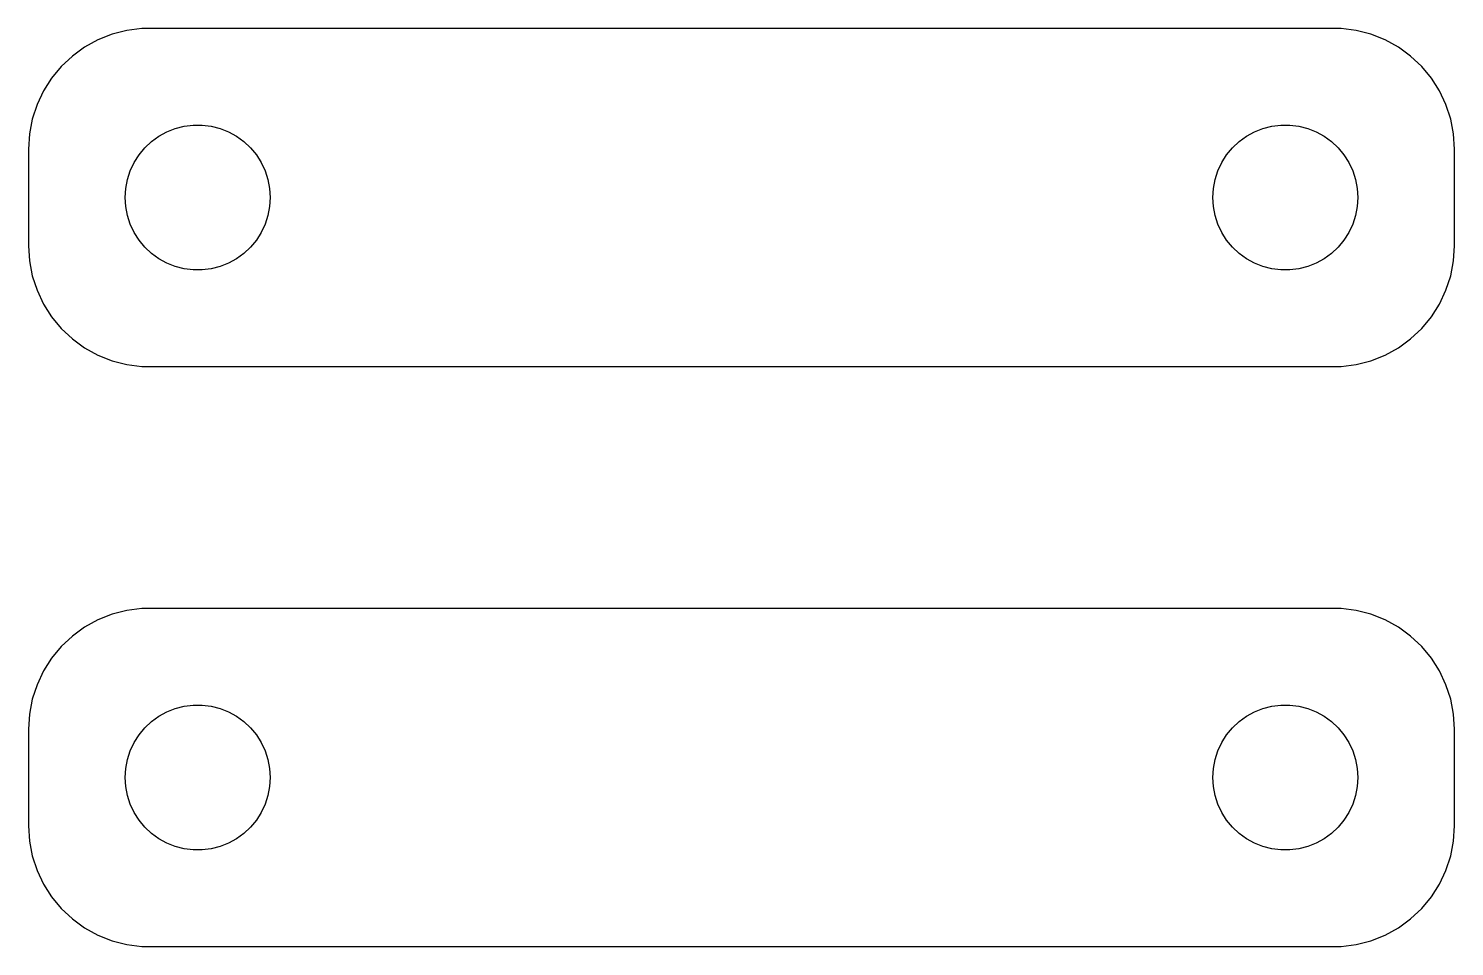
# Model space of a CAD drawing. Header units: metres. Extents: x -29.5 to 29.5, y 17 to 55.
import ezdxf

# ---------------------------------------------------------------- set-up
doc = ezdxf.new("R2010")
doc.units = ezdxf.units.M

msp = doc.modelspace()

# ---------------------------------------------------------------- linework, layer by layer
for p, q in [((-25.4369, 54.9114), (-26.0451, 54.7553)), ((-24.8139, 54.9901), (-25.4369, 54.9114)), ((24.8139, 54.9901), (-24.8139, 54.9901)), ((25.4369, 54.9114), (24.8139, 54.9901)), ((26.0451, 54.7553), (25.4369, 54.9114)), ((-26.6289, 54.5241), (-27.1791, 54.2216)), ((-26.0451, 54.7553), (-26.6289, 54.5241)), ((26.6289, 54.5241), (26.0451, 54.7553)), ((27.1791, 54.2216), (26.6289, 54.5241)), ((-27.6871, 53.8526), (-28.1448, 53.4227)), ((-27.1791, 54.2216), (-27.6871, 53.8526)), ((27.6871, 53.8526), (27.1791, 54.2216)), ((28.1448, 53.4227), (27.6871, 53.8526)), ((-28.1448, 53.4227), (-28.5451, 52.9389)), ((28.5451, 52.9389), (28.1448, 53.4227)), ((-28.5451, 52.9389), (-28.8815, 52.4088)), ((28.8815, 52.4088), (28.5451, 52.9389)), ((-28.8815, 52.4088), (-29.1489, 51.8406)), ((29.1489, 51.8406), (28.8815, 52.4088)), ((-29.1489, 51.8406), (-29.3429, 51.2434)), ((29.3429, 51.2434), (29.1489, 51.8406)), ((-29.3429, 51.2434), (-29.4606, 50.6267)), ((-23.7773, 50.7145), (-23.427, 50.8532)), ((-23.427, 50.8532), (-23.0621, 50.9469)), ((-23.0621, 50.9469), (-22.6884, 50.9941)), ((-22.6884, 50.9941), (-22.3116, 50.9941)), ((-22.3116, 50.9941), (-21.9379, 50.9469)), ((-21.9379, 50.9469), (-21.5729, 50.8532)), ((-21.5729, 50.8532), (-21.2227, 50.7145)), ((21.2227, 50.7145), (21.5729, 50.8532)), ((21.5729, 50.8532), (21.9379, 50.9469)), ((21.9379, 50.9469), (22.3116, 50.9941)), ((22.3116, 50.9941), (22.6884, 50.9941)), ((22.6884, 50.9941), (23.0621, 50.9469)), ((23.0621, 50.9469), (23.427, 50.8532)), ((23.427, 50.8532), (23.7773, 50.7145)), ((29.4606, 50.6267), (29.3429, 51.2434)), ((-29.4606, 50.6267), (-29.5, 50)), ((-24.6869, 50.0536), (-24.4123, 50.3115)), ((-24.4123, 50.3115), (-24.1075, 50.533)), ((-24.1075, 50.533), (-23.7773, 50.7145)), ((-21.2227, 50.7145), (-20.8925, 50.533)), ((-20.8925, 50.533), (-20.5877, 50.3115)), ((-20.5877, 50.3115), (-20.3131, 50.0536)), ((20.3131, 50.0536), (20.5877, 50.3115)), ((20.5877, 50.3115), (20.8925, 50.533)), ((20.8925, 50.533), (21.2227, 50.7145)), ((23.7773, 50.7145), (24.1075, 50.533)), ((24.1075, 50.533), (24.4123, 50.3115)), ((24.4123, 50.3115), (24.6869, 50.0536)), ((29.5, 50), (29.4606, 50.6267)), ((-29.5, 50), (-29.5, 46)), ((-25.1289, 49.4453), (-24.927, 49.7634)), ((-24.927, 49.7634), (-24.6869, 50.0536)), ((-20.3131, 50.0536), (-20.0729, 49.7634)), ((-20.0729, 49.7634), (-19.8711, 49.4453)), ((19.8711, 49.4453), (20.0729, 49.7634)), ((20.0729, 49.7634), (20.3131, 50.0536)), ((24.6869, 50.0536), (24.927, 49.7634)), ((24.927, 49.7634), (25.1289, 49.4453)), ((29.5, 46), (29.5, 50)), ((-25.4057, 48.7461), (-25.2893, 49.1044)), ((-25.2893, 49.1044), (-25.1289, 49.4453)), ((-19.8711, 49.4453), (-19.7107, 49.1044)), ((-19.7107, 49.1044), (-19.5942, 48.7461)), ((19.5942, 48.7461), (19.7107, 49.1044)), ((19.7107, 49.1044), (19.8711, 49.4453)), ((25.1289, 49.4453), (25.2893, 49.1044)), ((25.2893, 49.1044), (25.4057, 48.7461)), ((-25.4763, 48.376), (-25.4057, 48.7461)), ((-19.5942, 48.7461), (-19.5237, 48.376)), ((19.5237, 48.376), (19.5942, 48.7461)), ((25.4057, 48.7461), (25.4763, 48.376)), ((-25.5, 48), (-25.4763, 48.376)), ((-25.4763, 47.624), (-25.5, 48)), ((-19.5237, 48.376), (-19.5, 48)), ((-19.5, 48), (-19.5237, 47.624)), ((19.5, 48), (19.5237, 48.376)), ((19.5237, 47.624), (19.5, 48)), ((25.4763, 48.376), (25.5, 48)), ((25.5, 48), (25.4763, 47.624)), ((-25.4057, 47.2539), (-25.4763, 47.624)), ((-25.2893, 46.8956), (-25.4057, 47.2539)), ((-19.5942, 47.2539), (-19.7107, 46.8956)), ((-19.5237, 47.624), (-19.5942, 47.2539)), ((19.5942, 47.2539), (19.5237, 47.624)), ((19.7107, 46.8956), (19.5942, 47.2539)), ((25.4057, 47.2539), (25.2893, 46.8956)), ((25.4763, 47.624), (25.4057, 47.2539)), ((-25.1289, 46.5547), (-25.2893, 46.8956)), ((-19.7107, 46.8956), (-19.8711, 46.5547)), ((19.8711, 46.5547), (19.7107, 46.8956)), ((25.2893, 46.8956), (25.1289, 46.5547)), ((-24.927, 46.2366), (-25.1289, 46.5547)), ((-24.6869, 45.9464), (-24.927, 46.2366)), ((-20.0729, 46.2366), (-20.3131, 45.9464)), ((-19.8711, 46.5547), (-20.0729, 46.2366)), ((20.0729, 46.2366), (19.8711, 46.5547)), ((20.3131, 45.9464), (20.0729, 46.2366)), ((24.927, 46.2366), (24.6869, 45.9464)), ((25.1289, 46.5547), (24.927, 46.2366)), ((-29.5, 46), (-29.4606, 45.3733)), ((-24.4123, 45.6885), (-24.6869, 45.9464)), ((-24.1075, 45.467), (-24.4123, 45.6885)), ((-23.7773, 45.2855), (-24.1075, 45.467)), ((-20.8925, 45.467), (-21.2227, 45.2855)), ((-20.5877, 45.6885), (-20.8925, 45.467)), ((-20.3131, 45.9464), (-20.5877, 45.6885)), ((20.5877, 45.6885), (20.3131, 45.9464)), ((20.8925, 45.467), (20.5877, 45.6885)), ((21.2227, 45.2855), (20.8925, 45.467)), ((24.1075, 45.467), (23.7773, 45.2855)), ((24.4123, 45.6885), (24.1075, 45.467)), ((24.6869, 45.9464), (24.4123, 45.6885)), ((29.4606, 45.3733), (29.5, 46)), ((-29.4606, 45.3733), (-29.3429, 44.7566)), ((-23.427, 45.1468), (-23.7773, 45.2855)), ((-23.0621, 45.0531), (-23.427, 45.1468)), ((-22.6884, 45.0059), (-23.0621, 45.0531)), ((-22.3116, 45.0059), (-22.6884, 45.0059)), ((-21.9379, 45.0531), (-22.3116, 45.0059)), ((-21.5729, 45.1468), (-21.9379, 45.0531)), ((-21.2227, 45.2855), (-21.5729, 45.1468)), ((21.5729, 45.1468), (21.2227, 45.2855)), ((21.9379, 45.0531), (21.5729, 45.1468)), ((22.3116, 45.0059), (21.9379, 45.0531)), ((22.6884, 45.0059), (22.3116, 45.0059)), ((23.0621, 45.0531), (22.6884, 45.0059)), ((23.427, 45.1468), (23.0621, 45.0531)), ((23.7773, 45.2855), (23.427, 45.1468)), ((29.3429, 44.7566), (29.4606, 45.3733)), ((-29.3429, 44.7566), (-29.1489, 44.1594)), ((29.1489, 44.1594), (29.3429, 44.7566)), ((-29.1489, 44.1594), (-28.8815, 43.5912)), ((28.8815, 43.5912), (29.1489, 44.1594)), ((-28.8815, 43.5912), (-28.5451, 43.0611)), ((28.5451, 43.0611), (28.8815, 43.5912)), ((-28.5451, 43.0611), (-28.1448, 42.5773)), ((-28.1448, 42.5773), (-27.6871, 42.1474)), ((27.6871, 42.1474), (28.1448, 42.5773)), ((28.1448, 42.5773), (28.5451, 43.0611)), ((-27.6871, 42.1474), (-27.1791, 41.7784)), ((27.1791, 41.7784), (27.6871, 42.1474)), ((-27.1791, 41.7784), (-26.6289, 41.4759)), ((-26.6289, 41.4759), (-26.0451, 41.2447)), ((26.0451, 41.2447), (26.6289, 41.4759)), ((26.6289, 41.4759), (27.1791, 41.7784)), ((-26.0451, 41.2447), (-25.4369, 41.0886)), ((-25.4369, 41.0886), (-24.8139, 41.0099)), ((-24.8139, 41.0099), (24.8139, 41.0099)), ((24.8139, 41.0099), (25.4369, 41.0886)), ((25.4369, 41.0886), (26.0451, 41.2447)), ((-26.0451, 30.7553), (-26.6289, 30.5241)), ((-25.4369, 30.9114), (-26.0451, 30.7553)), ((-24.8139, 30.9901), (-25.4369, 30.9114)), ((24.8139, 30.9901), (-24.8139, 30.9901)), ((25.4369, 30.9114), (24.8139, 30.9901)), ((26.0451, 30.7553), (25.4369, 30.9114)), ((26.6289, 30.5241), (26.0451, 30.7553)), ((-27.1791, 30.2216), (-27.6871, 29.8526)), ((-26.6289, 30.5241), (-27.1791, 30.2216)), ((27.1791, 30.2216), (26.6289, 30.5241)), ((27.6871, 29.8526), (27.1791, 30.2216)), ((-27.6871, 29.8526), (-28.1448, 29.4227)), ((28.1448, 29.4227), (27.6871, 29.8526)), ((-28.5451, 28.9389), (-28.8815, 28.4088)), ((-28.1448, 29.4227), (-28.5451, 28.9389)), ((28.5451, 28.9389), (28.1448, 29.4227)), ((28.8815, 28.4088), (28.5451, 28.9389)), ((-28.8815, 28.4088), (-29.1489, 27.8406)), ((29.1489, 27.8406), (28.8815, 28.4088)), ((-29.1489, 27.8406), (-29.3429, 27.2434)), ((29.3429, 27.2434), (29.1489, 27.8406)), ((-29.3429, 27.2434), (-29.4606, 26.6267)), ((29.4606, 26.6267), (29.3429, 27.2434)), ((-29.4606, 26.6267), (-29.5, 26)), ((-24.1075, 26.533), (-23.7773, 26.7145)), ((-23.7773, 26.7145), (-23.427, 26.8532)), ((-23.427, 26.8532), (-23.0621, 26.9469)), ((-23.0621, 26.9469), (-22.6884, 26.9941)), ((-22.6884, 26.9941), (-22.3116, 26.9941)), ((-22.3116, 26.9941), (-21.9379, 26.9469)), ((-21.9379, 26.9469), (-21.5729, 26.8532)), ((-21.5729, 26.8532), (-21.2227, 26.7145)), ((-21.2227, 26.7145), (-20.8925, 26.533)), ((20.8925, 26.533), (21.2227, 26.7145)), ((21.2227, 26.7145), (21.5729, 26.8532)), ((21.5729, 26.8532), (21.9379, 26.9469)), ((21.9379, 26.9469), (22.3116, 26.9941)), ((22.3116, 26.9941), (22.6884, 26.9941)), ((22.6884, 26.9941), (23.0621, 26.9469)), ((23.0621, 26.9469), (23.427, 26.8532)), ((23.427, 26.8532), (23.7773, 26.7145)), ((23.7773, 26.7145), (24.1075, 26.533)), ((29.5, 26), (29.4606, 26.6267)), ((-29.5, 26), (-29.5, 22)), ((-24.927, 25.7634), (-24.6869, 26.0536)), ((-24.6869, 26.0536), (-24.4123, 26.3115)), ((-24.4123, 26.3115), (-24.1075, 26.533)), ((-20.8925, 26.533), (-20.5877, 26.3115)), ((-20.5877, 26.3115), (-20.3131, 26.0536)), ((-20.3131, 26.0536), (-20.0729, 25.7634)), ((20.0729, 25.7634), (20.3131, 26.0536)), ((20.3131, 26.0536), (20.5877, 26.3115)), ((20.5877, 26.3115), (20.8925, 26.533)), ((24.1075, 26.533), (24.4123, 26.3115)), ((24.4123, 26.3115), (24.6869, 26.0536)), ((24.6869, 26.0536), (24.927, 25.7634)), ((29.5, 22), (29.5, 26)), ((-25.2893, 25.1044), (-25.1289, 25.4453)), ((-25.1289, 25.4453), (-24.927, 25.7634)), ((-20.0729, 25.7634), (-19.8711, 25.4453)), ((-19.8711, 25.4453), (-19.7107, 25.1044)), ((19.7107, 25.1044), (19.8711, 25.4453)), ((19.8711, 25.4453), (20.0729, 25.7634)), ((24.927, 25.7634), (25.1289, 25.4453)), ((25.1289, 25.4453), (25.2893, 25.1044)), ((-25.4057, 24.7461), (-25.2893, 25.1044)), ((-19.7107, 25.1044), (-19.5942, 24.7461)), ((19.5942, 24.7461), (19.7107, 25.1044)), ((25.2893, 25.1044), (25.4057, 24.7461)), ((-25.5, 24), (-25.4763, 24.376)), ((-25.4763, 24.376), (-25.4057, 24.7461)), ((-19.5942, 24.7461), (-19.5237, 24.376)), ((-19.5237, 24.376), (-19.5, 24)), ((19.5, 24), (19.5237, 24.376)), ((19.5237, 24.376), (19.5942, 24.7461)), ((25.4057, 24.7461), (25.4763, 24.376)), ((25.4763, 24.376), (25.5, 24)), ((-25.4763, 23.624), (-25.5, 24)), ((-25.4057, 23.2539), (-25.4763, 23.624)), ((-19.5237, 23.624), (-19.5942, 23.2539)), ((-19.5, 24), (-19.5237, 23.624)), ((19.5237, 23.624), (19.5, 24)), ((19.5942, 23.2539), (19.5237, 23.624)), ((25.4763, 23.624), (25.4057, 23.2539)), ((25.5, 24), (25.4763, 23.624)), ((-25.2893, 22.8956), (-25.4057, 23.2539)), ((-19.5942, 23.2539), (-19.7107, 22.8956)), ((19.7107, 22.8956), (19.5942, 23.2539)), ((25.4057, 23.2539), (25.2893, 22.8956)), ((-25.1289, 22.5547), (-25.2893, 22.8956)), ((-24.927, 22.2366), (-25.1289, 22.5547)), ((-19.8711, 22.5547), (-20.0729, 22.2366)), ((-19.7107, 22.8956), (-19.8711, 22.5547)), ((19.8711, 22.5547), (19.7107, 22.8956)), ((20.0729, 22.2366), (19.8711, 22.5547)), ((25.1289, 22.5547), (24.927, 22.2366)), ((25.2893, 22.8956), (25.1289, 22.5547)), ((-29.5, 22), (-29.4606, 21.3733)), ((-24.6869, 21.9464), (-24.927, 22.2366)), ((-24.4123, 21.6885), (-24.6869, 21.9464)), ((-20.3131, 21.9464), (-20.5877, 21.6885)), ((-20.0729, 22.2366), (-20.3131, 21.9464)), ((20.3131, 21.9464), (20.0729, 22.2366)), ((20.5877, 21.6885), (20.3131, 21.9464)), ((24.6869, 21.9464), (24.4123, 21.6885)), ((24.927, 22.2366), (24.6869, 21.9464)), ((29.4606, 21.3733), (29.5, 22)), ((-29.4606, 21.3733), (-29.3429, 20.7566)), ((-24.1075, 21.467), (-24.4123, 21.6885)), ((-23.7773, 21.2855), (-24.1075, 21.467)), ((-23.427, 21.1468), (-23.7773, 21.2855)), ((-21.2227, 21.2855), (-21.5729, 21.1468)), ((-20.8925, 21.467), (-21.2227, 21.2855)), ((-20.5877, 21.6885), (-20.8925, 21.467)), ((20.8925, 21.467), (20.5877, 21.6885)), ((21.2227, 21.2855), (20.8925, 21.467)), ((21.5729, 21.1468), (21.2227, 21.2855)), ((23.7773, 21.2855), (23.427, 21.1468)), ((24.1075, 21.467), (23.7773, 21.2855)), ((24.4123, 21.6885), (24.1075, 21.467)), ((29.3429, 20.7566), (29.4606, 21.3733)), ((-29.3429, 20.7566), (-29.1489, 20.1594)), ((-23.0621, 21.0531), (-23.427, 21.1468)), ((-22.6884, 21.0059), (-23.0621, 21.0531)), ((-22.3116, 21.0059), (-22.6884, 21.0059)), ((-21.9379, 21.0531), (-22.3116, 21.0059)), ((-21.5729, 21.1468), (-21.9379, 21.0531)), ((21.9379, 21.0531), (21.5729, 21.1468)), ((22.3116, 21.0059), (21.9379, 21.0531)), ((22.6884, 21.0059), (22.3116, 21.0059)), ((23.0621, 21.0531), (22.6884, 21.0059)), ((23.427, 21.1468), (23.0621, 21.0531)), ((29.1489, 20.1594), (29.3429, 20.7566)), ((-29.1489, 20.1594), (-28.8815, 19.5912)), ((28.8815, 19.5912), (29.1489, 20.1594)), ((-28.8815, 19.5912), (-28.5451, 19.0611)), ((28.5451, 19.0611), (28.8815, 19.5912)), ((-28.5451, 19.0611), (-28.1448, 18.5773)), ((28.1448, 18.5773), (28.5451, 19.0611)), ((-28.1448, 18.5773), (-27.6871, 18.1474)), ((27.6871, 18.1474), (28.1448, 18.5773)), ((-27.6871, 18.1474), (-27.1791, 17.7784)), ((-27.1791, 17.7784), (-26.6289, 17.4759)), ((26.6289, 17.4759), (27.1791, 17.7784)), ((27.1791, 17.7784), (27.6871, 18.1474)), ((-26.6289, 17.4759), (-26.0451, 17.2447)), ((-26.0451, 17.2447), (-25.4369, 17.0886)), ((25.4369, 17.0886), (26.0451, 17.2447)), ((26.0451, 17.2447), (26.6289, 17.4759)), ((-25.4369, 17.0886), (-24.8139, 17.0099)), ((-24.8139, 17.0099), (24.8139, 17.0099)), ((24.8139, 17.0099), (25.4369, 17.0886))]:
    msp.add_line(p, q)

doc.saveas('drawing.dxf')
